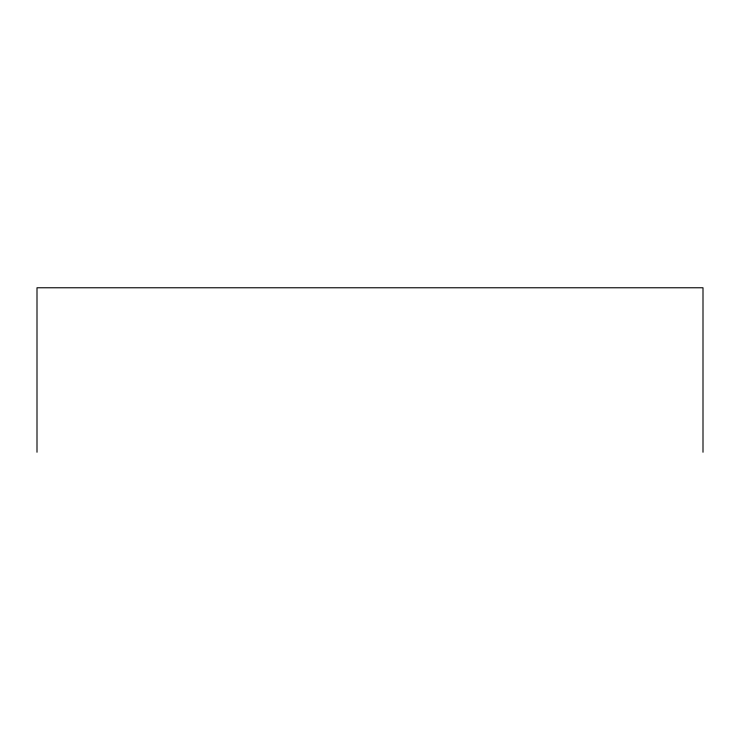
<?xml version="1.0" encoding="UTF-8"?>
<svg xmlns="http://www.w3.org/2000/svg" width="740" height="740" viewBox="0 0 740 740"><rect width="100%" height="100%" fill="white"/><g stroke="black" fill="none" stroke-linecap="round" stroke-linejoin="round"><path stroke-width="1.11" d="M703 452.233L703 287.768L37 287.768L37 452.233"/></g></svg>
